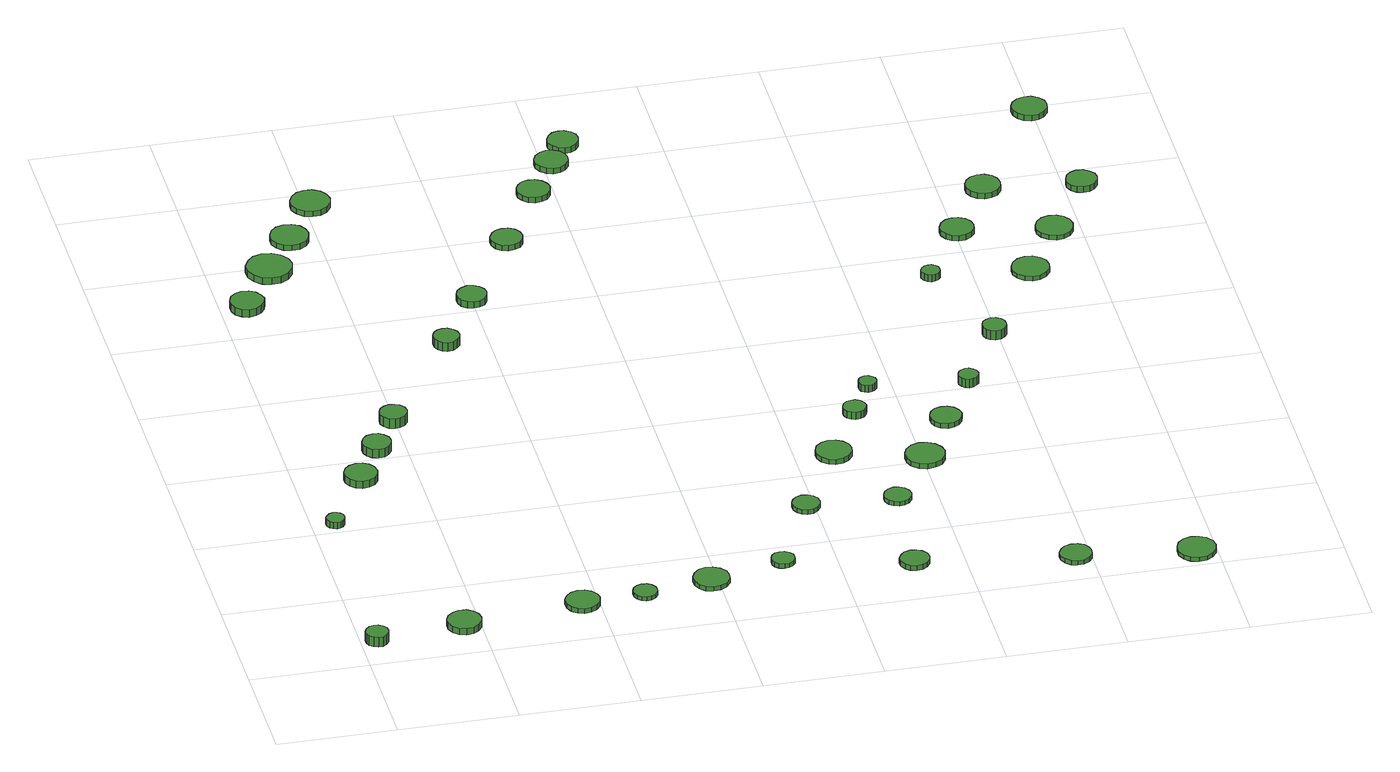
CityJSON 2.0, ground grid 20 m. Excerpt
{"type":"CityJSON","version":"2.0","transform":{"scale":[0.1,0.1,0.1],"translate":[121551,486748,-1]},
"CityObjects":{
"tree1":{"type":"SolitaryVegetationObject","attributes":{"function":"something"},"geometry":[{"type":"MultiSurface","lod":"1","boundaries":[[[0,1,2,3,4,5,6,7,8,9,10,11,12,13,14]],[[15,16,17,18,19,20,21,22,23,24,25,26,27,28,29]],[[0,29,28,1]],[[1,28,27,2]],[[2,27,26,3]],[[3,26,25,4]],[[4,25,24,5]],[[5,24,23,6]],[[6,23,22,7]],[[7,22,21,8]],[[8,21,20,9]],[[9,20,19,10]],[[10,19,18,11]],[[11,18,17,12]],[[12,17,16,13]],[[13,16,15,14]],[[14,15,29,0]]]}]},
"tree2":{"type":"SolitaryVegetationObject","attributes":{"function":"something"},"geometry":[{"type":"MultiSurface","lod":"1","boundaries":[[[30,31,32,33,34,35,36,37,38,39,40,41,42,43,44]],[[45,46,47,48,49,50,51,52,53,54,55,56,57,58,59]],[[30,59,58,31]],[[31,58,57,32]],[[32,57,56,33]],[[33,56,55,34]],[[34,55,54,35]],[[35,54,53,36]],[[36,53,52,37]],[[37,52,51,38]],[[38,51,50,39]],[[39,50,49,40]],[[40,49,48,41]],[[41,48,47,42]],[[42,47,46,43]],[[43,46,45,44]],[[44,45,59,30]]]}]},
"tree3":{"type":"SolitaryVegetationObject","attributes":{"function":"something"},"geometry":[{"type":"MultiSurface","lod":"1","boundaries":[[[60,61,62,63,64,65,66,67,68,69,70,71,72,73,74]],[[75,76,77,78,79,80,81,82,83,84,85,86,87,88,89]],[[60,89,88,61]],[[61,88,87,62]],[[62,87,86,63]],[[63,86,85,64]],[[64,85,84,65]],[[65,84,83,66]],[[66,83,82,67]],[[67,82,81,68]],[[68,81,80,69]],[[69,80,79,70]],[[70,79,78,71]],[[71,78,77,72]],[[72,77,76,73]],[[73,76,75,74]],[[74,75,89,60]]]}]},
"tree4":{"type":"SolitaryVegetationObject","attributes":{"function":"something"},"geometry":[{"type":"MultiSurface","lod":"1","boundaries":[[[90,91,92,93,94,95,96,97,98,99,100,101,102,103,104]],[[105,106,107,108,109,110,111,112,113,114,115,116,117,118,119]],[[90,119,118,91]],[[91,118,117,92]],[[92,117,116,93]],[[93,116,115,94]],[[94,115,114,95]],[[95,114,113,96]],[[96,113,112,97]],[[97,112,111,98]],[[98,111,110,99]],[[99,110,109,100]],[[100,109,108,101]],[[101,108,107,102]],[[102,107,106,103]],[[103,106,105,104]],[[104,105,119,90]]]}]},
"tree5":{"type":"SolitaryVegetationObject","attributes":{"function":"something"},"geometry":[{"type":"MultiSurface","lod":"1","boundaries":[[[120,121,122,123,124,125,126,127,128,129,130,131,132,133,134]],[[135,136,137,138,139,140,141,142,143,144,145,146,147,148,149]],[[120,149,148,121]],[[121,148,147,122]],[[122,147,146,123]],[[123,146,145,124]],[[124,145,144,125]],[[125,144,143,126]],[[126,143,142,127]],[[127,142,141,128]],[[128,141,140,129]],[[129,140,139,130]],[[130,139,138,131]],[[131,138,137,132]],[[132,137,136,133]],[[133,136,135,134]],[[134,135,149,120]]]}]},
"tree6":{"type":"SolitaryVegetationObject","attributes":{"function":"something"},"geometry":[{"type":"MultiSurface","lod":"1","boundaries":[[[150,151,152,153,154,155,156,157,158,159,160,161,162,163,164]],[[165,166,167,168,169,170,171,172,173,174,175,176,177,178,179]],[[150,179,178,151]],[[151,178,177,152]],[[152,177,176,153]],[[153,176,175,154]],[[154,175,174,155]],[[155,174,173,156]],[[156,173,172,157]],[[157,172,171,158]],[[158,171,170,159]],[[159,170,169,160]],[[160,169,168,161]],[[161,168,167,162]],[[162,167,166,163]],[[163,166,165,164]],[[164,165,179,150]]]}]},
"tree7":{"type":"SolitaryVegetationObject","attributes":{"function":"something"},"geometry":[{"type":"MultiSurface","lod":"1","boundaries":[[[180,181,182,183,184,185,186,187,188,189,190,191,192,193,194]],[[195,196,197,198,199,200,201,202,203,204,205,206,207,208,209]],[[180,209,208,181]],[[181,208,207,182]],[[182,207,206,183]],[[183,206,205,184]],[[184,205,204,185]],[[185,204,203,186]],[[186,203,202,187]],[[187,202,201,188]],[[188,201,200,189]],[[189,200,199,190]],[[190,199,198,191]],[[191,198,197,192]],[[192,197,196,193]],[[193,196,195,194]],[[194,195,209,180]]]}]},
"tree8":{"type":"SolitaryVegetationObject","attributes":{"function":"something"},"geometry":[{"type":"MultiSurface","lod":"1","boundaries":[[[210,211,212,213,214,215,216,217,218,219,220,221,222,223,224]],[[225,226,227,228,229,230,231,232,233,234,235,236,237,238,239]],[[210,239,238,211]],[[211,238,237,212]],[[212,237,236,213]],[[213,236,235,214]],[[214,235,234,215]],[[215,234,233,216]],[[216,233,232,217]],[[217,232,231,218]],[[218,231,230,219]],[[219,230,229,220]],[[220,229,228,221]],[[221,228,227,222]],[[222,227,226,223]],[[223,226,225,224]],[[224,225,239,210]]]}]},
"tree9":{"type":"SolitaryVegetationObject","attributes":{"function":"something"},"geometry":[{"type":"MultiSurface","lod":"1","boundaries":[[[240,241,242,243,244,245,246,247,248,249,250,251,252,253,254]],[[255,256,257,258,259,260,261,262,263,264,265,266,267,268,269]],[[240,269,268,241]],[[241,268,267,242]],[[242,267,266,243]],[[243,266,265,244]],[[244,265,264,245]],[[245,264,263,246]],[[246,263,262,247]],[[247,262,261,248]],[[248,261,260,249]],[[249,260,259,250]],[[250,259,258,251]],[[251,258,257,252]],[[252,257,256,253]],[[253,256,255,254]],[[254,255,269,240]]]}]},
"tree10":{"type":"SolitaryVegetationObject","attributes":{"function":"something"},"geometry":[{"type":"MultiSurface","lod":"1","boundaries":[[[270,271,272,273,274,275,276,277,278,279,280,281,282,283,284]],[[285,286,287,288,289,290,291,292,293,294,295,296,297,298,299]],[[270,299,298,271]],[[271,298,297,272]],[[272,297,296,273]],[[273,296,295,274]],[[274,295,294,275]],[[275,294,293,276]],[[276,293,292,277]],[[277,292,291,278]],[[278,291,290,279]],[[279,290,289,280]],[[280,289,288,281]],[[281,288,287,282]],[[282,287,286,283]],[[283,286,285,284]],[[284,285,299,270]]]}]},
"tree11":{"type":"SolitaryVegetationObject","attributes":{"function":"something"},"geometry":[{"type":"MultiSurface","lod":"1","boundaries":[[[300,301,302,303,304,305,306,307,308,309,310,311,312,313,314]],[[315,316,317,318,319,320,321,322,323,324,325,326,327,328,329]],[[300,329,328,301]],[[301,328,327,302]],[[302,327,326,303]],[[303,326,325,304]],[[304,325,324,305]],[[305,324,323,306]],[[306,323,322,307]],[[307,322,321,308]],[[308,321,320,309]],[[309,320,319,310]],[[310,319,318,311]],[[311,318,317,312]],[[312,317,316,313]],[[313,316,315,314]],[[314,315,329,300]]]}]},
"tree12":{"type":"SolitaryVegetationObject","attributes":{"function":"something"},"geometry":[{"type":"MultiSurface","lod":"1","boundaries":[[[330,331,332,333,334,335,336,337,338,339,340,341,342,343,344]],[[345,346,347,348,349,350,351,352,353,354,355,356,357,358,359]],[[330,359,358,331]],[[331,358,357,332]],[[332,357,356,333]],[[333,356,355,334]],[[334,355,354,335]],[[335,354,353,336]],[[336,353,352,337]],[[337,352,351,338]],[[338,351,350,339]],[[339,350,349,340]],[[340,349,348,341]],[[341,348,347,342]],[[342,347,346,343]],[[343,346,345,344]],[[344,345,359,330]]]}]},
"tree13":{"type":"SolitaryVegetationObject","attributes":{"function":"something"},"geometry":[{"type":"MultiSurface","lod":"1","boundaries":[[[360,361,362,363,364,365,366,367,368,369,370,371,372,373,374]],[[375,376,377,378,379,380,381,382,383,384,385,386,387,388,389]],[[360,389,388,361]],[[361,388,387,362]],[[362,387,386,363]],[[363,386,385,364]],[[364,385,384,365]],[[365,384,383,366]],[[366,383,382,367]],[[367,382,381,368]],[[368,381,380,369]],[[369,380,379,370]],[[370,379,378,371]],[[371,378,377,372]],[[372,377,376,373]],[[373,376,375,374]],[[374,375,389,360]]]}]},
"tree14":{"type":"SolitaryVegetationObject","attributes":{"function":"something"},"geometry":[{"type":"MultiSurface","lod":"1","boundaries":[[[390,391,392,393,394,395,396,397,398,399,400,401,402,403,404]],[[405,406,407,408,409,410,411,412,413,414,415,416,417,418,419]],[[390,419,418,391]],[[391,418,417,392]],[[392,417,416,393]],[[393,416,415,394]],[[394,415,414,395]],[[395,414,413,396]],[[396,413,412,397]],[[397,412,411,398]],[[398,411,410,399]],[[399,410,409,400]],[[400,409,408,401]],[[401,408,407,402]],[[402,407,406,403]],[[403,406,405,404]],[[404,405,419,390]]]}]},
"tree15":{"type":"SolitaryVegetationObject","attributes":{"function":"something"},"geometry":[{"type":"MultiSurface","lod":"1","boundaries":[[[420,421,422,423,424,425,426,427,428,429,430,431,432,433,434]],[[435,436,437,438,439,440,441,442,443,444,445,446,447,448,449]],[[420,449,448,421]],[[421,448,447,422]],[[422,447,446,423]],[[423,446,445,424]],[[424,445,444,425]],[[425,444,443,426]],[[426,443,442,427]],[[427,442,441,428]],[[428,441,440,429]],[[429,440,439,430]],[[430,439,438,431]],[[431,438,437,432]],[[432,437,436,433]],[[433,436,435,434]],[[434,435,449,420]]]}]},
"tree16":{"type":"SolitaryVegetationObject","attributes":{"function":"something"},"geometry":[{"type":"MultiSurface","lod":"1","boundaries":[[[450,451,452,453,454,455,456,457,458,459,460,461,462,463,464]],[[465,466,467,468,469,470,471,472,473,474,475,476,477,478,479]],[[450,479,478,451]],[[451,478,477,452]],[[452,477,476,453]],[[453,476,475,454]],[[454,475,474,455]],[[455,474,473,456]],[[456,473,472,457]],[[457,472,471,458]],[[458,471,470,459]],[[459,470,469,460]],[[460,469,468,461]],[[461,468,467,462]],[[462,467,466,463]],[[463,466,465,464]],[[464,465,479,450]]]}]},
"tree17":{"type":"SolitaryVegetationObject","attributes":{"function":"something"},"geometry":[{"type":"MultiSurface","lod":"1","boundaries":[[[480,481,482,483,484,485,486,487,488,489,490,491,492,493,494]],[[495,496,497,498,499,500,501,502,503,504,505,506,507,508,509]],[[480,509,508,481]],[[481,508,507,482]],[[482,507,506,483]],[[483,506,505,484]],[[484,505,504,485]],[[485,504,503,486]],[[486,503,502,487]],[[487,502,501,488]],[[488,501,500,489]],[[489,500,499,490]],[[490,499,498,491]],[[491,498,497,492]],[[492,497,496,493]],[[493,496,495,494]],[[494,495,509,480]]]}]},
"tree18":{"type":"SolitaryVegetationObject","attributes":{"function":"something"},"geometry":[{"type":"MultiSurface","lod":"1","boundaries":[[[510,511,512,513,514,515,516,517,518,519,520,521,522,523,524]],[[525,526,527,528,529,530,531,532,533,534,535,536,537,538,539]],[[510,539,538,511]],[[511,538,537,512]],[[512,537,536,513]],[[513,536,535,514]],[[514,535,534,515]],[[515,534,533,516]],[[516,533,532,517]],[[517,532,531,518]],[[518,531,530,519]],[[519,530,529,520]],[[520,529,528,521]],[[521,528,527,522]],[[522,527,526,523]],[[523,526,525,524]],[[524,525,539,510]]]}]},
"tree19":{"type":"SolitaryVegetationObject","attributes":{"function":"something"},"geometry":[{"type":"MultiSurface","lod":"1","boundaries":[[[540,541,542,543,544,545,546,547,548,549,550,551,552,553,554]],[[555,556,557,558,559,560,561,562,563,564,565,566,567,568,569]],[[540,569,568,541]],[[541,568,567,542]],[[542,567,566,543]],[[543,566,565,544]],[[544,565,564,545]],[[545,564,563,546]],[[546,563,562,547]],[[547,562,561,548]],[[548,561,560,549]],[[549,560,559,550]],[[550,559,558,551]],[[551,558,557,552]],[[552,557,556,553]],[[553,556,555,554]],[[554,555,569,540]]]}]},
"tree20":{"type":"SolitaryVegetationObject","attributes":{"function":"something"},"geometry":[{"type":"MultiSurface","lod":"1","boundaries":[[[570,571,572,573,574,575,576,577,578,579,580,581,582,583,584]],[[585,586,587,588,589,590,591,592,593,594,595,596,597,598,599]],[[570,599,598,571]],[[571,598,597,572]],[[572,597,596,573]],[[573,596,595,574]],[[574,595,594,575]],[[575,594,593,576]],[[576,593,592,577]],[[577,592,591,578]],[[578,591,590,579]],[[579,590,589,580]],[[580,589,588,581]],[[581,588,587,582]],[[582,587,586,583]],[[583,586,585,584]],[[584,585,599,570]]]}]},
"tree21":{"type":"SolitaryVegetationObject","attributes":{"function":"something"},"geometry":[{"type":"MultiSurface","lod":"1","boundaries":[[[600,601,602,603,604,605,606,607,608,609,610,611,612,613,614]],[[615,616,617,618,619,620,621,622,623,624,625,626,627,628,629]],[[600,629,628,601]],[[601,628,627,602]],[[602,627,626,603]],[[603,626,625,604]],[[604,625,624,605]],[[605,624,623,606]],[[606,623,622,607]],[[607,622,621,608]],[[608,621,620,609]],[[609,620,619,610]],[[610,619,618,611]],[[611,618,617,612]],[[612,617,616,613]],[[613,616,615,614]],[[614,615,629,600]]]}]},
"tree22":{"type":"SolitaryVegetationObject","attributes":{"function":"something"},"geometry":[{"type":"MultiSurface","lod":"1","boundaries":[[[630,631,632,633,634,635,636,637,638,639,640,641,642,643,644]],[[645,646,647,648,649,650,651,652,653,654,655,656,657,658,659]],[[630,659,658,631]],[[631,658,657,632]],[[632,657,656,633]],[[633,656,655,634]],[[634,655,654,635]],[[635,654,653,636]],[[636,653,652,637]],[[637,652,651,638]],[[638,651,650,639]],[[639,650,649,640]],[[640,649,648,641]],[[641,648,647,642]],[[642,647,646,643]],[[643,646,645,644]],[[644,645,659,630]]]}]},
"tree23":{"type":"SolitaryVegetationObject","attributes":{"function":"something"},"geometry":[{"type":"MultiSurface","lod":"1","boundaries":[[[660,661,662,663,664,665,666,667,668,669,670,671,672,673,674]],[[675,676,677,678,679,680,681,682,683,684,685,686,687,688,689]],[[660,689,688,661]],[[661,688,687,662]],[[662,687,686,663]],[[663,686,685,664]],[[664,685,684,665]],[[665,684,683,666]],[[666,683,682,667]],[[667,682,681,668]],[[668,681,680,669]],[[669,680,679,670]],[[670,679,678,671]],[[671,678,677,672]],[[672,677,676,673]],[[673,676,675,674]],[[674,675,689,660]]]}]},
"tree24":{"type":"SolitaryVegetationObject","attributes":{"function":"something"},"geometry":[{"type":"MultiSurface","lod":"1","boundaries":[[[690,691,692,693,694,695,696,697,698,699,700,701,702,703,704]],[[705,706,707,708,709,710,711,712,713,714,715,716,717,718,719]],[[690,719,718,691]],[[691,718,717,692]],[[692,717,716,693]],[[693,716,715,694]],[[694,715,714,695]],[[695,714,713,696]],[[696,713,712,697]],[[697,712,711,698]],[[698,711,710,699]],[[699,710,709,700]],[[700,709,708,701]],[[701,708,707,702]],[[702,707,706,703]],[[703,706,705,704]],[[704,705,719,690]]]}]},
"tree25":{"type":"SolitaryVegetationObject","attributes":{"function":"something"},"geometry":[{"type":"MultiSurface","lod":"1","boundaries":[[[720,721,722,723,724,725,726,727,728,729,730,731,732,733,734]],[[735,736,737,738,739,740,741,742,743,744,745,746,747,748,749]],[[720,749,748,721]],[[721,748,747,722]],[[722,747,746,723]],[[723,746,745,724]],[[724,745,744,725]],[[725,744,743,726]],[[726,743,742,727]],[[727,742,741,728]],[[728,741,740,729]],[[729,740,739,730]],[[730,739,738,731]],[[731,738,737,732]],[[732,737,736,733]],[[733,736,735,734]],[[734,735,749,720]]]}]},
"tree26":{"type":"SolitaryVegetationObject","attributes":{"function":"something"},"geometry":[{"type":"MultiSurface","lod":"1","boundaries":[[[750,751,752,753,754,755,756,757,758,759,760,761,762,763,764]],[[765,766,767,768,769,770,771,772,773,774,775,776,777,778,779]],[[750,779,778,751]],[[751,778,777,752]],[[752,777,776,753]],[[753,776,775,754]],[[754,775,774,755]],[[755,774,773,756]],[[756,773,772,757]],[[757,772,771,758]],[[758,771,770,759]],[[759,770,769,760]],[[760,769,768,761]],[[761,768,767,762]],[[762,767,766,763]],[[763,766,765,764]],[[764,765,779,750]]]}]},
"tree27":{"type":"SolitaryVegetationObject","attributes":{"function":"something"},"geometry":[{"type":"MultiSurface","lod":"1","boundaries":[[[780,781,782,783,784,785,786,787,788,789,790,791,792,793,794]],[[795,796,797,798,799,800,801,802,803,804,805,806,807,808,809]],[[780,809,808,781]],[[781,808,807,782]],[[782,807,806,783]],[[783,806,805,784]],[[784,805,804,785]],[[785,804,803,786]],[[786,803,802,787]],[[787,802,801,788]],[[788,801,800,789]],[[789,800,799,790]],[[790,799,798,791]],[[791,798,797,792]],[[792,797,796,793]],[[793,796,795,794]],[[794,795,809,780]]]}]},
"tree28":{"type":"SolitaryVegetationObject","attributes":{"function":"something"},"geometry":[{"type":"MultiSurface","lod":"1","boundaries":[[[810,811,812,813,814,815,816,817,818,819,820,821,822,823,824]],[[825,826,827,828,829,830,831,832,833,834,835,836,837,838,839]],[[810,839,838,811]],[[811,838,837,812]],[[812,837,836,813]],[[813,836,835,814]],[[814,835,834,815]],[[815,834,833,816]],[[816,833,832,817]],[[817,832,831,818]],[[818,831,830,819]],[[819,830,829,820]],[[820,829,828,821]],[[821,828,827,822]],[[822,827,826,823]],[[823,826,825,824]],[[824,825,839,810]]]}]},
"tree29":{"type":"SolitaryVegetationObject","attributes":{"function":"something"},"geometry":[{"type":"MultiSurface","lod":"1","boundaries":[[[840,841,842,843,844,845,846,847,848,849,850,851,852,853,854]],[[855,856,857,858,859,860,861,862,863,864,865,866,867,868,869]],[[840,869,868,841]],[[841,868,867,842]],[[842,867,866,843]],[[843,866,865,844]],[[844,865,864,845]],[[845,864,863,846]],[[846,863,862,847]],[[847,862,861,848]],[[848,861,860,849]],[[849,860,859,850]],[[850,859,858,851]],[[851,858,857,852]],[[852,857,856,853]],[[853,856,855,854]],[[854,855,869,840]]]}]},
"tree30":{"type":"SolitaryVegetationObject","attributes":{"function":"something"},"geometry":[{"type":"MultiSurface","lod":"1","boundaries":[[[870,871,872,873,874,875,876,877,878,879,880,881,882,883,884]],[[885,886,887,888,889,890,891,892,893,894,895,896,897,898,899]],[[870,899,898,871]],[[871,898,897,872]],[[872,897,896,873]],[[873,896,895,874]],[[874,895,894,875]],[[875,894,893,876]],[[876,893,892,877]],[[877,892,891,878]],[[878,891,890,879]],[[879,890,889,880]],[[880,889,888,881]],[[881,888,887,882]],[[882,887,886,883]],[[883,886,885,884]],[[884,885,899,870]]]}]},
"tree31":{"type":"SolitaryVegetationObject","attributes":{"function":"something"},"geometry":[{"type":"MultiSurface","lod":"1","boundaries":[[[900,901,902,903,904,905,906,907,908,909,910,911,912,913,914]],[[915,916,917,918,919,920,921,922,923,924,925,926,927,928,929]],[[900,929,928,901]],[[901,928,927,902]],[[902,927,926,903]],[[903,926,925,904]],[[904,925,924,905]],[[905,924,923,906]],[[906,923,922,907]],[[907,922,921,908]],[[908,921,920,909]],[[909,920,919,910]],[[910,919,918,911]],[[911,918,917,912]],[[912,917,916,913]],[[913,916,915,914]],[[914,915,929,900]]]}]},
"tree32":{"type":"SolitaryVegetationObject","attributes":{"function":"something"},"geometry":[{"type":"MultiSurface","lod":"1","boundaries":[[[930,931,932,933,934,935,936,937,938,939,940,941,942,943,944]],[[945,946,947,948,949,950,951,952,953,954,955,956,957,958,959]],[[930,959,958,931]],[[931,958,957,932]],[[932,957,956,933]],[[933,956,955,934]],[[934,955,954,935]],[[935,954,953,936]],[[936,953,952,937]],[[937,952,951,938]],[[938,951,950,939]],[[939,950,949,940]],[[940,949,948,941]],[[941,948,947,942]],[[942,947,946,943]],[[943,946,945,944]],[[944,945,959,930]]]}]},
"tree33":{"type":"SolitaryVegetationObject","attributes":{"function":"something"},"geometry":[{"type":"MultiSurface","lod":"1","boundaries":[[[960,961,962,963,964,965,966,967,968,969,970,971,972,973,974]],[[975,976,977,978,979,980,981,982,983,984,985,986,987,988,989]],[[960,989,988,961]],[[961,988,987,962]],[[962,987,986,963]],[[963,986,985,964]],[[964,985,984,965]],[[965,984,983,966]],[[966,983,982,967]],[[967,982,981,968]],[[968,981,980,969]],[[969,980,979,970]],[[970,979,978,971]],[[971,978,977,972]],[[972,977,976,973]],[[973,976,975,974]],[[974,975,989,960]]]}]},
"tree34":{"type":"SolitaryVegetationObject","attributes":{"function":"something"},"geometry":[{"type":"MultiSurface","lod":"1","boundaries":[[[990,991,992,993,994,995,996,997,998,999,1000,1001,1002,1003,1004]],[[1005,1006,1007,1008,1009,1010,1011,1012,1013,1014,1015,1016,1017,1018,1019]],[[990,1019,1018,991]],[[991,1018,1017,992]],[[992,1017,1016,993]],[[993,1016,1015,994]],[[994,1015,1014,995]],[[995,1014,1013,996]],[[996,1013,1012,997]],[[997,1012,1011,998]],[[998,1011,1010,999]],[[999,1010,1009,1000]],[[1000,1009,1008,1001]],[[1001,1008,1007,1002]],[[1002,1007,1006,1003]],[[1003,1006,1005,1004]],[[1004,1005,1019,990]]]}]},
"tree35":{"type":"SolitaryVegetationObject","attributes":{"function":"something"},"geometry":[{"type":"MultiSurface","lod":"1","boundaries":[[[1020,1021,1022,1023,1024,1025,1026,1027,1028,1029,1030,1031,1032,1033,1034]],[[1035,1036,1037,1038,1039,1040,1041,1042,1043,1044,1045,1046,1047,1048,1049]],[[1020,1049,1048,1021]],[[1021,1048,1047,1022]],[[1022,1047,1046,1023]],[[1023,1046,1045,1024]],[[1024,1045,1044,1025]],[[1025,1044,1043,1026]],[[1026,1043,1042,1027]],[[1027,1042,1041,1028]],[[1028,1041,1040,1029]],[[1029,1040,1039,1030]],[[1030,1039,1038,1031]],[[1031,1038,1037,1032]],[[1032,1037,1036,1033]],[[1033,1036,1035,1034]],[[1034,1035,1049,1020]]]}]},
"tree36":{"type":"SolitaryVegetationObject","attributes":{"function":"something"},"geometry":[{"type":"MultiSurface","lod":"1","boundaries":[[[1050,1051,1052,1053,1054,1055,1056,1057,1058,1059,1060,1061,1062,1063,1064]],[[1065,1066,1067,1068,1069,1070,1071,1072,1073,1074,1075,1076,1077,1078,1079]],[[1050,1079,1078,1051]],[[1051,1078,1077,1052]],[[1052,1077,1076,1053]],[[1053,1076,1075,1054]],[[1054,1075,1074,1055]],[[1055,1074,1073,1056]],[[1056,1073,1072,1057]],[[1057,1072,1071,1058]],[[1058,1071,1070,1059]],[[1059,1070,1069,1060]],[[1060,1069,1068,1061]],[[1061,1068,1067,1062]],[[1062,1067,1066,1063]],[[1063,1066,1065,1064]],[[1064,1065,1079,1050]]]}]},
"tree37":{"type":"SolitaryVegetationObject","attributes":{"function":"something"},"geometry":[{"type":"MultiSurface","lod":"1","boundaries":[[[1080,1081,1082,1083,1084,1085,1086,1087,1088,1089,1090,1091,1092,1093,1094]],[[1095,1096,1097,1098,1099,1100,1101,1102,1103,1104,1105,1106,1107,1108,1109]],[[1080,1109,1108,1081]],[[1081,1108,1107,1082]],[[1082,1107,1106,1083]],[[1083,1106,1105,1084]],[[1084,1105,1104,1085]],[[1085,1104,1103,1086]],[[1086,1103,1102,1087]],[[1087,1102,1101,1088]],[[1088,1101,1100,1089]],[[1089,1100,1099,1090]],[[1090,1099,1098,1091]],[[1091,1098,1097,1092]],[[1092,1097,1096,1093]],[[1093,1096,1095,1094]],[[1094,1095,1109,1080]]]}]},
"tree38":{"type":"SolitaryVegetationObject","attributes":{"function":"something"}},
"tree39":{"type":"SolitaryVegetationObject","attributes":{"function":"something"},"geometry":[{"type":"MultiSurface","lod":"1","boundaries":[[[1110,1111,1112,1113,1114,1115,1116,1117,1118,1119,1120,1121,1122,1123,1124]],[[1125,1126,1127,1128,1129,1130,1131,1132,1133,1134,1135,1136,1137,1138,1139]],[[1110,1139,1138,1111]],[[1111,1138,1137,1112]],[[1112,1137,1136,1113]],[[1113,1136,1135,1114]],[[1114,1135,1134,1115]],[[1115,1134,1133,1116]],[[1116,1133,1132,1117]],[[1117,1132,1131,1118]],[[1118,1131,1130,1119]],[[1119,1130,1129,1120]],[[1120,1129,1128,1121]],[[1121,1128,1127,1122]],[[1122,1127,1126,1123]],[[1123,1126,1125,1124]],[[1124,1125,1139,1110]]]}]},
"tree40":{"type":"SolitaryVegetationObject","attributes":{"function":"something"},"geometry":[{"type":"MultiSurface","lod":"1","boundaries":[[[1140,1141,1142,1143,1144,1145,1146,1147,1148,1149,1150,1151,1152,1153,1154]],[[1155,1156,1157,1158,1159,1160,1161,1162,1163,1164,1165,1166,1167,1168,1169]],[[1140,1169,1168,1141]],[[1141,1168,1167,1142]],[[1142,1167,1166,1143]],[[1143,1166,1165,1144]],[[1144,1165,1164,1145]],[[1145,1164,1163,1146]],[[1146,1163,1162,1147]],[[1147,1162,1161,1148]],[[1148,1161,1160,1149]],[[1149,1160,1159,1150]],[[1150,1159,1158,1151]],[[1151,1158,1157,1152]],[[1152,1157,1156,1153]],[[1153,1156,1155,1154]],[[1154,1155,1169,1140]]]}]}
},
"vertices":[
[45,67,25],[44,75,25],[39,81,25],[32,85,25],[25,86,25],[17,84,25],[11,78,25],[8,71,25],[8,63,25],[11,56,25],[17,51,25],[25,49,25],[32,49,25],[39,53,25],[44,60,25],[44,60,7],[39,53,7],[32,49,7],[25,49,7],[17,51,7],[11,56,7],[8,63,7],[8,71,7],[11,78,7],[17,84,7],[25,86,7],[32,85,7],[39,81,7],[44,75,7],[45,67,7],
[54,424,19],[53,431,19],[49,436,19],[44,439,19],[38,440,19],[32,438,19],[27,433,19],[24,428,19],[24,421,19],[27,415,19],[32,411,19],[38,409,19],[44,410,19],[49,413,19],[53,418,19],[53,418,7],[49,413,7],[44,410,7],[38,409,7],[32,411,7],[27,415,7],[24,421,7],[24,428,7],[27,433,7],[32,438,7],[38,440,7],[44,439,7],[49,436,7],[53,431,7],[54,424,7],
[201,81,19],[199,92,19],[192,102,19],[182,108,19],[170,109,19],[159,105,19],[150,97,19],[145,87,19],[145,75,19],[150,64,19],[159,56,19],[170,53,19],[182,54,19],[192,60,19],[199,69,19],[199,69,7],[192,60,7],[182,54,7],[170,53,7],[159,56,7],[150,64,7],[145,75,7],[145,87,7],[150,97,7],[159,105,7],[170,109,7],[182,108,7],[192,102,7],[199,92,7],[201,81,7],
[136,546,20],[133,558,20],[127,567,20],[117,573,20],[105,574,20],[94,570,20],[86,563,20],[81,552,20],[81,541,20],[86,530,20],[94,522,20],[105,519,20],[117,520,20],[127,526,20],[133,535,20],[133,535,7],[127,526,7],[117,520,7],[105,519,7],[94,522,7],[86,530,7],[81,541,7],[81,552,7],[86,563,7],[94,570,7],[105,574,7],[117,573,7],[127,567,7],[133,558,7],[136,546,7],
[176,626,23],[174,636,23],[168,644,23],[160,649,23],[150,650,23],[140,647,23],[133,640,23],[129,631,23],[129,621,23],[133,612,23],[140,605,23],[150,602,23],[160,603,23],[168,608,23],[174,616,23],[174,616,7],[168,608,7],[160,603,7],[150,602,7],[140,605,7],[133,612,7],[129,621,7],[129,631,7],[133,640,7],[140,647,7],[150,650,7],[160,649,7],[168,644,7],[174,636,7],[176,626,7],
[73,1089,21],[70,1100,21],[63,1110,21],[53,1116,21],[41,1117,21],[30,1113,21],[21,1105,21],[17,1095,21],[17,1083,21],[21,1072,21],[30,1064,21],[41,1060,21],[53,1062,21],[63,1068,21],[70,1077,21],[70,1077,7],[63,1068,7],[53,1062,7],[41,1060,7],[30,1064,7],[21,1072,7],[17,1083,7],[17,1095,7],[21,1105,7],[30,1113,7],[41,1117,7],[53,1116,7],[63,1110,7],[70,1100,7],[73,1089,7],
[401,102,16],[398,113,16],[391,123,16],[381,129,16],[369,130,16],[358,126,16],[349,118,16],[344,108,16],[344,96,16],[349,85,16],[358,77,16],[369,73,16],[381,75,16],[391,81,16],[398,90,16],[398,90,7],[391,81,7],[381,75,7],[369,73,7],[358,77,7],[349,85,7],[344,96,7],[344,108,7],[349,118,7],[358,126,7],[369,130,7],[381,129,7],[391,123,7],[398,113,7],[401,102,7],
[220,705,25],[218,714,25],[212,722,25],[204,726,25],[195,727,25],[186,724,25],[179,718,25],[175,710,25],[175,700,25],[179,692,25],[186,685,25],[195,682,25],[204,683,25],[212,688,25],[218,696,25],[218,696,7],[212,688,7],[204,683,7],[195,682,7],[186,685,7],[179,692,7],[175,700,7],[175,710,7],[179,718,7],[186,724,7],[195,727,7],[204,726,7],[212,722,7],[218,714,7],[220,705,7],
[140,1185,19],[137,1200,19],[127,1213,19],[114,1221,19],[98,1223,19],[83,1218,19],[72,1207,19],[65,1193,19],[65,1177,19],[72,1163,19],[83,1152,19],[98,1148,19],[114,1149,19],[127,1157,19],[137,1170,19],[137,1170,7],[127,1157,7],[114,1149,7],[98,1148,7],[83,1152,7],[72,1163,7],[65,1177,7],[65,1193,7],[72,1207,7],[83,1218,7],[98,1223,7],[114,1221,7],[127,1213,7],[137,1200,7],[140,1185,7],
[496,109,14],[495,117,14],[490,124,14],[483,128,14],[474,129,14],[466,126,14],[460,121,14],[457,113,14],[457,105,14],[460,97,14],[466,91,14],[474,89,14],[483,90,14],[490,94,14],[495,101,14],[495,101,7],[490,94,7],[483,90,7],[474,89,7],[466,91,7],[460,97,7],[457,105,7],[457,113,7],[460,121,7],[466,126,7],[474,129,7],[483,128,7],[490,124,7],[495,117,7],[496,109,7],
[187,1271,17],[184,1284,17],[177,1295,17],[165,1302,17],[152,1303,17],[139,1299,17],[129,1290,17],[124,1278,17],[124,1265,17],[129,1253,17],[139,1244,17],[152,1240,17],[165,1241,17],[177,1248,17],[184,1258,17],[184,1258,7],[177,1248,7],[165,1241,7],[152,1240,7],[139,1244,7],[129,1253,7],[124,1265,7],[124,1278,7],[129,1290,7],[139,1299,7],[152,1303,7],[165,1302,7],[177,1295,7],[184,1284,7],[187,1271,7],
[353,912,23],[351,921,23],[346,928,23],[338,933,23],[329,934,23],[320,931,23],[314,925,23],[310,917,23],[310,907,23],[314,899,23],[320,893,23],[329,890,23],[338,891,23],[346,896,23],[351,903,23],[351,903,7],[346,896,7],[338,891,7],[329,890,7],[320,893,7],[314,899,7],[310,907,7],[310,917,7],[314,925,7],[320,931,7],[329,934,7],[338,933,7],[346,928,7],[351,921,7],[353,912,7],
[243,1365,17],[240,1378,17],[232,1389,17],[220,1396,17],[207,1397,17],[194,1393,17],[184,1384,17],[178,1371,17],[178,1358,17],[184,1345,17],[194,1336,17],[207,1332,17],[220,1333,17],[232,1340,17],[240,1351,17],[240,1351,7],[232,1340,7],[220,1333,7],[207,1332,7],[194,1336,7],[184,1345,7],[178,1358,7],[178,1371,7],[184,1384,7],[194,1393,7],[207,1397,7],[220,1396,7],[232,1389,7],[240,1378,7],[243,1365,7],
[618,124,15],[616,136,15],[608,146,15],[597,152,15],[585,154,15],[573,150,15],[564,141,15],[559,130,15],[559,117,15],[564,106,15],[573,97,15],[585,94,15],[597,95,15],[608,101,15],[616,111,15],[616,111,7],[608,101,7],[597,95,7],[585,94,7],[573,97,7],[564,106,7],[559,117,7],[559,130,7],[564,141,7],[573,150,7],[585,154,7],[597,152,7],[608,146,7],[616,136,7],[618,124,7],
[425,1032,19],[423,1042,19],[417,1050,19],[408,1055,19],[398,1057,19],[388,1053,19],[380,1046,19],[376,1037,19],[376,1027,19],[380,1017,19],[388,1010,19],[398,1007,19],[408,1008,19],[417,1013,19],[423,1022,19],[423,1022,7],[417,1013,7],[408,1008,7],[398,1007,7],[388,1010,7],[380,1017,7],[376,1027,7],[376,1037,7],[380,1046,7],[388,1053,7],[398,1057,7],[408,1055,7],[417,1050,7],[423,1042,7],[425,1032,7],
[732,154,15],[731,162,15],[726,168,15],[719,172,15],[711,173,15],[703,171,15],[697,165,15],[694,158,15],[694,150,15],[697,143,15],[703,137,15],[711,135,15],[719,136,15],[726,140,15],[731,146,15],[731,146,7],[726,140,7],[719,136,7],[711,135,7],[703,137,7],[697,143,7],[694,150,7],[694,158,7],[697,165,7],[703,171,7],[711,173,7],[719,172,7],[726,168,7],[731,162,7],[732,154,7],
[520,1189,17],[517,1200,17],[511,1209,17],[501,1214,17],[490,1215,17],[480,1212,17],[472,1205,17],[467,1195,17],[467,1184,17],[472,1173,17],[480,1166,17],[490,1163,17],[501,1164,17],[511,1169,17],[517,1178,17],[517,1178,7],[511,1169,7],[501,1164,7],[490,1163,7],[480,1166,7],[472,1173,7],[467,1184,7],[467,1195,7],[472,1205,7],[480,1212,7],[490,1215,7],[501,1214,7],[511,1209,7],[517,1200,7],[520,1189,7],
[809,308,15],[807,317,15],[801,325,15],[793,330,15],[783,331,15],[774,328,15],[767,322,15],[763,313,15],[763,303,15],[767,295,15],[774,288,15],[783,285,15],[793,286,15],[801,291,15],[807,299,15],[807,299,7],[801,291,7],[793,286,7],[783,285,7],[774,288,7],[767,295,7],[763,303,7],[763,313,7],[767,322,7],[774,328,7],[783,331,7],[793,330,7],[801,325,7],[807,317,7],[809,308,7],
[943,106,16],[941,116,16],[935,124,16],[926,129,16],[916,130,16],[906,127,16],[899,120,16],[894,111,16],[894,101,16],[899,91,16],[906,85,16],[916,82,16],[926,83,16],[935,88,16],[941,96,16],[941,96,7],[935,88,7],[926,83,7],[916,82,7],[906,85,7],[899,91,7],[894,101,7],[894,111,7],[899,120,7],[906,127,7],[916,130,7],[926,129,7],[935,124,7],[941,116,7],[943,106,7],
[595,1321,17],[592,1332,17],[585,1341,17],[575,1347,17],[564,1348,17],[553,1345,17],[545,1337,17],[540,1327,17],[540,1315,17],[545,1305,17],[553,1297,17],[564,1294,17],[575,1295,17],[585,1300,17],[592,1310,17],[592,1310,7],[585,1300,7],[575,1295,7],[564,1294,7],[553,1297,7],[545,1305,7],[540,1315,7],[540,1327,7],[545,1337,7],[553,1345,7],[564,1348,7],[575,1347,7],[585,1341,7],[592,1332,7],[595,1321,7],
[893,451,16],[891,463,16],[883,473,16],[873,479,16],[860,481,16],[849,477,16],[839,469,16],[834,457,16],[834,445,16],[839,434,16],[849,425,16],[860,421,16],[873,423,16],[883,429,16],[891,439,16],[891,439,7],[883,429,7],[873,423,7],[860,421,7],[849,425,7],[839,434,7],[834,445,7],[834,457,7],[839,469,7],[849,477,7],[860,481,7],[873,479,7],[883,473,7],[891,463,7],[893,451,7],
[957,299,15],[955,308,15],[949,316,15],[941,321,15],[932,322,15],[923,319,15],[916,313,15],[912,304,15],[912,295,15],[916,286,15],[923,280,15],[932,277,15],[941,278,15],[949,282,15],[955,290,15],[955,290,7],[949,282,7],[941,278,7],[932,277,7],[923,280,7],[916,286,7],[912,295,7],[912,304,7],[916,313,7],[923,319,7],[932,322,7],[941,321,7],[949,316,7],[955,308,7],[957,299,7],
[642,1402,16],[640,1413,16],[633,1423,16],[623,1428,16],[612,1430,16],[601,1426,16],[592,1418,16],[587,1408,16],[587,1396,16],[592,1386,16],[601,1378,16],[612,1374,16],[623,1375,16],[633,1381,16],[640,1391,16],[640,1391,6],[633,1381,6],[623,1375,6],[612,1374,6],[601,1378,6],[592,1386,6],[587,1396,6],[587,1408,6],[592,1418,6],[601,1426,6],[612,1430,6],[623,1428,6],[633,1423,6],[640,1413,6],[642,1402,6],
[671,1455,17],[669,1466,17],[663,1474,17],[653,1480,17],[643,1481,17],[633,1478,17],[625,1470,17],[620,1460,17],[620,1450,17],[625,1440,17],[633,1433,17],[643,1429,17],[653,1430,17],[663,1436,17],[669,1445,17],[669,1445,6],[663,1436,6],[653,1430,6],[643,1429,6],[633,1433,6],[625,1440,6],[620,1450,6],[620,1460,6],[625,1470,6],[633,1478,6],[643,1481,6],[653,1480,6],[663,1474,6],[669,1466,6],[671,1455,6],
[943,565,20],[941,573,20],[936,580,20],[929,584,20],[921,584,20],[914,582,20],[908,577,20],[905,569,20],[905,561,20],[908,554,20],[914,549,20],[921,546,20],[929,547,20],[936,551,20],[941,557,20],[941,557,7],[936,551,7],[929,547,7],[921,546,7],[914,549,7],[908,554,7],[905,561,7],[905,569,7],[908,577,7],[914,582,7],[921,584,7],[929,584,7],[936,580,7],[941,573,7],[943,565,7],
[1037,409,16],[1034,422,16],[1026,433,16],[1014,440,16],[1001,442,16],[988,438,16],[977,428,16],[972,416,16],[972,402,16],[977,390,16],[988,380,16],[1001,376,16],[1014,378,16],[1026,384,16],[1034,396,16],[1034,396,7],[1026,384,7],[1014,378,7],[1001,376,7],[988,380,7],[977,390,7],[972,402,7],[972,416,7],[977,428,7],[988,438,7],[1001,442,7],[1014,440,7],[1026,433,7],[1034,422,7],[1037,409,7],
[975,634,21],[974,640,21],[970,645,21],[965,648,21],[958,649,21],[953,647,21],[948,643,21],[946,637,21],[946,631,21],[948,625,21],[953,621,21],[958,619,21],[965,620,21],[970,623,21],[974,628,21],[974,628,8],[970,623,8],[965,620,8],[958,619,8],[953,621,8],[948,625,8],[946,631,8],[946,637,8],[948,643,8],[953,647,8],[958,649,8],[965,648,8],[970,645,8],[974,640,8],[975,634,8],
[1200,65,16],[1198,76,16],[1192,85,16],[1182,90,16],[1171,91,16],[1161,88,16],[1153,81,16],[1148,71,16],[1148,60,16],[1153,50,16],[1161,42,16],[1171,39,16],[1182,40,16],[1192,46,16],[1198,54,16],[1198,54,8],[1192,46,8],[1182,40,8],[1171,39,8],[1161,42,8],[1153,50,8],[1148,60,8],[1148,71,8],[1153,81,8],[1161,88,8],[1171,91,8],[1182,90,8],[1192,85,8],[1198,76,8],[1200,65,8],
[1088,512,17],[1085,523,17],[1079,532,17],[1069,537,17],[1059,538,17],[1048,535,17],[1040,527,17],[1036,518,17],[1036,507,17],[1040,497,17],[1048,489,17],[1059,486,17],[1069,487,17],[1079,493,17],[1085,501,17],[1085,501,8],[1079,493,8],[1069,487,8],[1059,486,8],[1048,489,8],[1040,497,8],[1036,507,8],[1036,518,8],[1040,527,8],[1048,535,8],[1059,538,8],[1069,537,8],[1079,532,8],[1085,523,8],[1088,512,8],
[1138,614,24],[1137,621,24],[1132,626,24],[1126,630,24],[1120,631,24],[1113,628,24],[1108,624,24],[1105,617,24],[1105,611,24],[1108,604,24],[1113,600,24],[1120,597,24],[1126,598,24],[1132,602,24],[1137,607,24],[1137,607,8],[1132,602,8],[1126,598,8],[1120,597,8],[1113,600,8],[1108,604,8],[1105,611,8],[1105,617,8],[1108,624,8],[1113,628,8],[1120,631,8],[1126,630,8],[1132,626,8],[1137,621,8],[1138,614,8],
[1398,37,17],[1395,50,17],[1387,61,17],[1376,67,17],[1363,69,17],[1350,65,17],[1340,56,17],[1335,44,17],[1335,30,17],[1340,18,17],[1350,9,17],[1363,5,17],[1376,7,17],[1387,13,17],[1395,24,17],[1395,24,9],[1387,13,9],[1376,7,9],[1363,5,9],[1350,9,9],[1340,18,9],[1335,30,9],[1335,44,9],[1340,56,9],[1350,65,9],[1363,69,9],[1376,67,9],[1387,61,9],[1395,50,9],[1398,37,9],
[1148,938,20],[1147,944,20],[1143,949,20],[1137,953,20],[1131,953,20],[1125,951,20],[1120,947,20],[1117,941,20],[1117,935,20],[1120,929,20],[1125,924,20],[1131,922,20],[1137,923,20],[1143,926,20],[1147,931,20],[1147,931,7],[1143,926,7],[1137,923,7],[1131,922,7],[1125,924,7],[1120,929,7],[1117,935,7],[1117,941,7],[1120,947,7],[1125,951,7],[1131,953,7],[1137,953,7],[1143,949,7],[1147,944,7],[1148,938,7],
[1214,748,25],[1213,756,25],[1208,763,25],[1201,767,25],[1192,768,25],[1184,765,25],[1178,760,25],[1175,752,25],[1175,744,25],[1178,736,25],[1184,731,25],[1192,728,25],[1201,729,25],[1208,733,25],[1213,740,25],[1213,740,8],[1208,733,8],[1201,729,8],[1192,728,8],[1184,731,8],[1178,736,8],[1175,744,8],[1175,752,8],[1178,760,8],[1184,765,8],[1192,768,8],[1201,767,8],[1208,763,8],[1213,756,8],[1214,748,8],
[1231,1060,17],[1229,1071,17],[1222,1080,17],[1212,1086,17],[1200,1087,17],[1190,1084,17],[1181,1076,17],[1176,1065,17],[1176,1054,17],[1181,1043,17],[1190,1036,17],[1200,1032,17],[1212,1033,17],[1222,1039,17],[1229,1048,17],[1229,1048,7],[1222,1039,7],[1212,1033,7],[1200,1032,7],[1190,1036,7],[1181,1043,7],[1176,1054,7],[1176,1065,7],[1181,1076,7],[1190,1084,7],[1200,1087,7],[1212,1086,7],[1222,1080,7],[1229,1071,7],[1231,1060,7],
[1323,919,16],[1321,932,16],[1313,942,16],[1302,949,16],[1289,950,16],[1277,946,16],[1267,937,16],[1262,925,16],[1262,912,16],[1267,901,16],[1277,892,16],[1289,888,16],[1302,889,16],[1313,896,16],[1321,906,16],[1321,906,8],[1313,896,8],[1302,889,8],[1289,888,8],[1277,892,8],[1267,901,8],[1262,912,8],[1262,925,8],[1267,937,8],[1277,946,8],[1289,950,8],[1302,949,8],[1313,942,8],[1321,932,8],[1323,919,8],
[1301,1177,16],[1299,1189,16],[1292,1199,16],[1281,1205,16],[1269,1206,16],[1258,1202,16],[1249,1194,16],[1244,1183,16],[1244,1171,16],[1249,1160,16],[1258,1152,16],[1269,1148,16],[1281,1149,16],[1292,1155,16],[1299,1165,16],[1299,1165,6],[1292,1155,6],[1281,1149,6],[1269,1148,6],[1258,1152,6],[1249,1160,6],[1244,1171,6],[1244,1183,6],[1249,1194,6],[1258,1202,6],[1269,1206,6],[1281,1205,6],[1292,1199,6],[1299,1189,6],[1301,1177,6],
[1388,1032,15],[1385,1045,15],[1378,1055,15],[1367,1061,15],[1354,1063,15],[1342,1059,15],[1332,1050,15],[1327,1038,15],[1327,1025,15],[1332,1014,15],[1342,1005,15],[1354,1001,15],[1367,1002,15],[1378,1009,15],[1385,1019,15],[1385,1019,7],[1378,1009,7],[1367,1002,7],[1354,1001,7],[1342,1005,7],[1332,1014,7],[1327,1025,7],[1327,1038,7],[1332,1050,7],[1342,1059,7],[1354,1063,7],[1367,1061,7],[1378,1055,7],[1385,1045,7],[1388,1032,7],
[1456,1157,17],[1454,1168,17],[1447,1176,17],[1438,1182,17],[1427,1183,17],[1417,1179,17],[1409,1172,17],[1405,1162,17],[1405,1152,17],[1409,1142,17],[1417,1135,17],[1427,1132,17],[1438,1133,17],[1447,1138,17],[1454,1147,17],[1454,1147,6],[1447,1138,6],[1438,1133,6],[1427,1132,6],[1417,1135,6],[1409,1142,6],[1405,1152,6],[1405,1162,6],[1409,1172,6],[1417,1179,6],[1427,1183,6],[1438,1182,6],[1447,1176,6],[1454,1168,6],[1456,1157,6],
[1426,1389,16],[1424,1401,16],[1416,1411,16],[1406,1417,16],[1394,1418,16],[1382,1414,16],[1373,1406,16],[1368,1395,16],[1368,1383,16],[1373,1372,16],[1382,1364,16],[1394,1360,16],[1406,1361,16],[1416,1367,16],[1424,1377,16],[1424,1377,6],[1416,1367,6],[1406,1361,6],[1394,1360,6],[1382,1364,6],[1373,1372,6],[1368,1383,6],[1368,1395,6],[1373,1406,6],[1382,1414,6],[1394,1418,6],[1406,1417,6],[1416,1411,6],[1424,1401,6],[1426,1389,6]
]}
